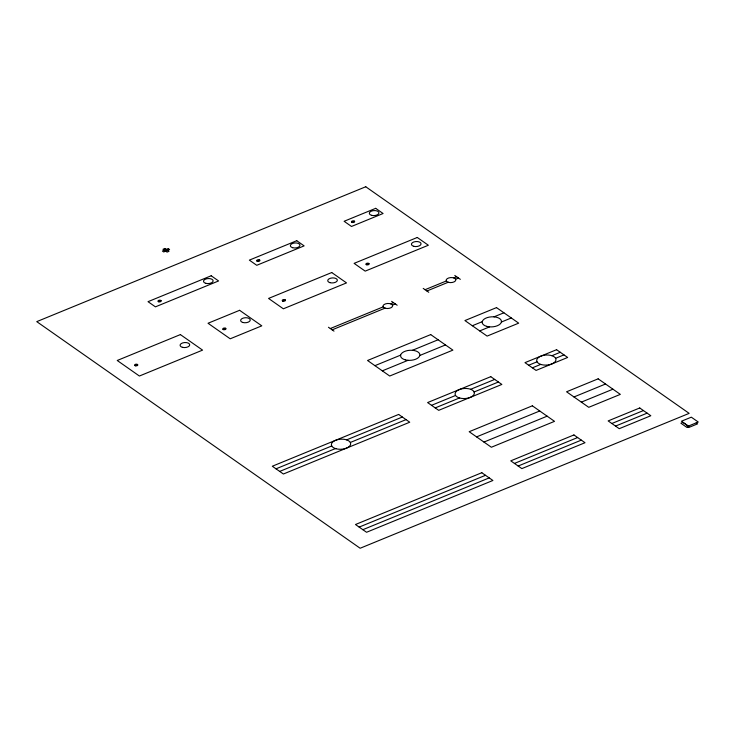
<?xml version="1.0" encoding="UTF-8"?>
<svg xmlns="http://www.w3.org/2000/svg" width="735" height="735" viewBox="0 0 735 735"><rect width="100%" height="100%" fill="white"/><g stroke="black" fill="none" stroke-linecap="round" stroke-linejoin="round"><path stroke-width="1.1" d="M165.761 251.205L167.699 250.415L166.349 249.422M158.301 301.57L160.928 300.486M257.002 261.1L259.63 260.025M351.753 222.255L354.389 221.171M366.232 264.554L368.86 263.47M282.534 300.918L285.171 299.843M134.891 365.561L137.518 364.477M223.063 329.409L225.691 328.325M330.3 328.545L383.174 306.872M390.616 303.821L393.473 302.645M425.06 289.7L446.338 280.972M453.78 277.922L456.637 276.746M332.156 329.84L385.021 308.167M392.462 305.117L395.32 303.941M426.906 290.996L448.185 282.268M455.636 279.217L458.493 278.041M374.933 365.662L400.593 355.143M412.445 350.292L438.106 339.763M472.32 325.743L482.188 321.691M494.03 316.84L503.907 312.788M382.329 370.844L407.989 360.325M419.832 355.464L445.493 344.945M479.716 330.915L489.583 326.873M501.426 322.013L511.294 317.97M276.011 468.829L331.733 445.98M346.617 439.879L402.348 417.03M528.686 365.231L537.028 361.813M551.921 355.703L560.272 352.285M431.528 405.325L455.544 395.476M470.676 389.274L494.701 379.425M279.704 471.42L335.426 448.57M350.319 442.47L406.042 419.621M532.379 367.822L540.73 364.404M555.614 358.294L563.966 354.876M435.221 407.916L459.568 397.929M474.047 391.994L498.394 382.016M476.574 436.884L539.738 410.984M573.962 396.964L605.539 384.01M483.961 442.066L547.134 416.166M581.348 402.137L612.935 389.192M359.167 527.096L485.504 475.306M514.454 463.436L577.627 437.536M611.842 423.507L643.428 410.553M362.86 529.687L489.198 477.897M518.157 466.027L581.321 440.127M615.535 426.098L647.122 413.143M696.201 422.891L697.588 423.856L688.64 427.531L687.253 426.557L698.25 422.028L691.323 417.177L681.446 421.219L688.383 426.079M454.79 275.45L460.34 279.337M423.213 288.405L428.753 292.282M391.626 301.35L397.166 305.236M328.453 327.25L334.002 331.136M164.925 248.467L162.986 249.266L167.065 252.114L169.004 251.324L164.925 248.467M168.287 248.632L162.398 251.048L163.703 251.958L169.592 249.542L168.287 248.632M365.754 186.754L36.75 321.636L360.141 548.246L689.154 413.364L365.754 186.754M211.193 275.772L148.02 301.672L155.416 306.853L218.58 280.954L211.193 275.772M296.738 240.703L249.358 260.126L256.745 265.307L304.125 245.885L296.738 240.703M375.695 208.336L344.109 221.281L351.505 226.463L383.082 213.508L375.695 208.336M180.387 334.59L117.223 360.481L139.393 376.026L202.566 350.126L180.387 334.59M239.61 310.308L208.023 323.253L230.202 338.798L261.789 325.844L239.61 310.308M331.733 272.538L268.56 298.438L283.352 308.801L346.516 282.901L331.733 272.538M417.278 237.469L354.105 263.369L365.194 271.132L428.358 245.242L417.278 237.469M430.71 334.59L367.546 360.49L389.715 376.026L452.889 350.126L430.71 334.59M496.511 307.607L464.924 320.561L487.103 336.097L518.689 323.152L496.511 307.607M398.646 414.439L272.308 466.238L283.398 474.011L409.735 422.212L398.646 414.439M490.769 376.669L427.605 402.569L438.694 410.341L501.858 384.442L490.769 376.669M556.57 349.695L524.983 362.64L536.072 370.412L567.659 357.467L556.57 349.695M532.351 405.812L469.178 431.711L491.357 447.248L554.53 421.348L532.351 405.812M598.152 378.828L566.566 391.783L588.744 407.319L620.331 394.373L598.152 378.828M481.811 472.715L355.474 524.514L366.554 532.278L492.9 480.479L481.811 472.715M573.934 434.945L510.761 460.845L521.85 468.608L585.014 442.718L573.934 434.945M639.735 407.971L608.148 420.916L619.237 428.689L650.815 415.734L639.735 407.971M682.87 422.386L680.895 423.195L686.959 427.448L688.934 426.64L682.87 422.386M158.852 301.8A1.608 0.836 -3.4 0 0 161.222 300.937A1.608 0.836 -3.4 0 0 158.769 300.349A1.608 0.836 -3.4 0 0 158.852 301.8M205.772 283.315A4.833 2.517 -3.4 0 0 213.132 280.935A4.833 2.517 -3.4 0 0 206.02 278.942A4.833 2.517 -3.4 0 0 205.772 283.315M257.553 261.329A1.608 0.836 -3.4 0 0 259.924 260.466A1.608 0.836 -3.4 0 0 257.471 259.878A1.608 0.836 -3.4 0 0 257.553 261.329M292.631 247.704A4.833 2.517 -3.4 0 0 299.99 245.325A4.833 2.517 -3.4 0 0 292.879 243.331A4.833 2.517 -3.4 0 0 292.631 247.704M352.304 222.484A1.608 0.836 -3.4 0 0 354.674 221.621A1.608 0.836 -3.4 0 0 352.23 221.033A1.608 0.836 -3.4 0 0 352.304 222.484M371.588 215.337A4.833 2.517 -3.4 0 0 378.948 212.948A4.833 2.517 -3.4 0 0 371.846 210.963A4.833 2.517 -3.4 0 0 371.588 215.337M135.442 365.791A1.608 0.836 -3.4 0 0 137.812 364.927A1.608 0.836 -3.4 0 0 135.359 364.339A1.608 0.836 -3.4 0 0 135.442 365.791M182.363 347.306A4.833 2.517 -3.4 0 0 189.722 344.926A4.833 2.517 -3.4 0 0 182.611 342.933A4.833 2.517 -3.4 0 0 182.363 347.306M223.615 329.638A1.608 0.836 -3.4 0 0 225.985 328.775A1.608 0.836 -3.4 0 0 223.532 328.187A1.608 0.836 -3.4 0 0 223.615 329.638M242.899 322.49A4.833 2.517 -3.4 0 0 250.258 320.102A4.833 2.517 -3.4 0 0 243.147 318.117A4.833 2.517 -3.4 0 0 242.899 322.49M283.085 301.148A1.608 0.836 -3.4 0 0 285.456 300.284A1.608 0.836 -3.4 0 0 283.012 299.696A1.608 0.836 -3.4 0 0 283.085 301.148M330.006 282.672A4.833 2.517 -3.4 0 0 337.365 280.283A4.833 2.517 -3.4 0 0 330.263 278.299A4.833 2.517 -3.4 0 0 330.006 282.672M366.783 264.784A1.608 0.836 -3.4 0 0 369.154 263.92A1.608 0.836 -3.4 0 0 366.701 263.332A1.608 0.836 -3.4 0 0 366.783 264.784M413.704 246.298A4.833 2.517 -3.4 0 0 421.063 243.919A4.833 2.517 -3.4 0 0 413.952 241.925A4.833 2.517 -3.4 0 0 413.704 246.298M385.278 308.241A4.833 2.517 -3.4 0 0 392.637 305.861A4.833 2.517 -3.4 0 0 385.535 303.867A4.833 2.517 -3.4 0 0 385.278 308.241M448.451 282.341A4.833 2.517 -3.4 0 0 455.81 279.962A4.833 2.517 -3.4 0 0 448.699 277.968A4.833 2.517 -3.4 0 0 448.451 282.341M405.141 359.81A9.656 5.035 -3.4 0 0 419.86 355.042A9.656 5.035 -3.4 0 0 405.646 351.064A9.656 5.035 -3.4 0 0 405.141 359.81M486.735 326.358A9.656 5.035 -3.4 0 0 501.454 321.59A9.656 5.035 -3.4 0 0 487.241 317.612A9.656 5.035 -3.4 0 0 486.735 326.358M335.95 448.727A9.656 5.035 -3.4 0 0 350.668 443.958A9.656 5.035 -3.4 0 0 336.455 439.98A9.656 5.035 -3.4 0 0 335.95 448.727M459.651 398.012A9.656 5.035 -3.4 0 0 474.369 393.243A9.656 5.035 -3.4 0 0 460.165 389.265A9.656 5.035 -3.4 0 0 459.651 398.012M541.245 364.56A9.656 5.035 -3.4 0 0 555.963 359.792A9.656 5.035 -3.4 0 0 541.759 355.813A9.656 5.035 -3.4 0 0 541.245 364.56"/></g></svg>
